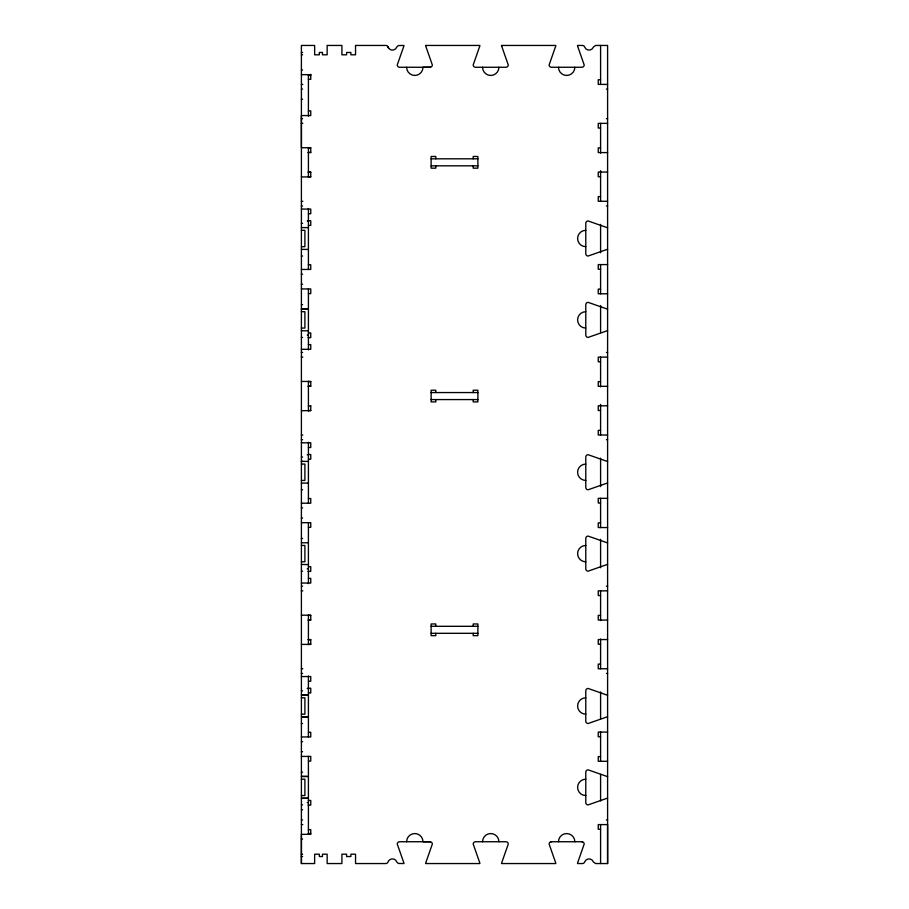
<?xml version="1.0" encoding="UTF-8"?>
<svg xmlns="http://www.w3.org/2000/svg" width="909" height="909" viewBox="0 0 909 909"><rect width="100%" height="100%" fill="white"/><g stroke="black" fill="none" stroke-linecap="round" stroke-linejoin="round"><path stroke-width="1.36" d="M600.588 829.269L598.247 829.269L598.247 824.588L607.598 824.588L607.598 863.55L595.656 863.55L593.452 861.993A4.67 4.67 0 0 0 584.646 861.993A2.341 2.341 0 0 1 582.442 863.55L577.51 863.55A2.341 2.341 0 0 1 577.601 862.88L584.192 844.075A2.341 2.341 0 0 0 581.851 841.734L551.468 841.734A2.341 2.341 0 0 0 549.127 844.075L555.706 862.88A2.341 2.341 0 0 1 555.808 863.55L501.575 863.55A2.352 2.352 0 0 1 501.677 862.88L508.256 844.075A2.341 2.341 0 0 0 505.927 841.734L475.532 841.734A2.341 2.341 0 0 0 473.203 844.075L479.782 862.88A2.341 2.341 0 0 1 479.884 863.55L425.651 863.55A2.352 2.352 0 0 1 425.753 862.88L432.332 844.075A2.341 2.341 0 0 0 429.991 841.734L399.608 841.734A2.341 2.341 0 0 0 397.267 844.075L403.857 862.88A2.341 2.341 0 0 1 403.948 863.55L398.335 863.448L396.824 861.993A4.67 4.67 0 0 0 388.666 860.755L387.677 862.607A2.341 2.341 0 0 1 385.802 863.55L355.544 863.55L355.544 854.199L350.874 854.199L350.874 856.539L346.59 856.539L346.59 854.199L341.909 854.199L341.909 863.55L327.149 863.55L327.149 854.199L322.468 854.199L322.468 856.539L319.32 856.539L319.32 854.199L314.639 854.199L314.639 863.55L301.402 863.55L301.402 834.337L310.753 834.337L310.753 829.656L308.412 829.656M550.979 841.779L551.649 841.734M430.423 67.232L422.98 67.266A8.181 8.181 0 0 1 414.799 75.447A8.181 8.181 0 0 1 406.618 67.266M301.402 863.55L301.402 45.45L314.639 45.45L314.639 54.801L319.32 54.801L319.32 52.461L322.468 52.461L322.468 54.801L327.149 54.801L327.149 45.45L341.909 45.45L341.909 54.801L346.59 54.801L346.59 52.461L350.874 52.461L350.874 54.801L355.544 54.801L355.544 45.45L385.802 45.45A2.341 2.341 0 0 1 388.007 47.007A4.67 4.67 0 0 0 396.824 47.007L398.335 45.552L403.948 45.45A2.341 2.341 0 0 1 403.857 46.12L397.267 64.925A2.341 2.341 0 0 0 399.608 67.266L429.991 67.266A2.341 2.341 0 0 0 432.332 64.925L425.753 46.12A2.352 2.352 0 0 1 425.651 45.45L479.884 45.45A2.341 2.341 0 0 1 479.782 46.12L473.203 64.925A2.341 2.341 0 0 0 475.532 67.266L505.927 67.266A2.341 2.341 0 0 0 508.256 64.925L501.677 46.12A2.352 2.352 0 0 1 501.575 45.45L555.808 45.45A2.341 2.341 0 0 1 555.706 46.12L549.127 64.925A2.341 2.341 0 0 0 551.468 67.266L581.851 67.266A2.341 2.341 0 0 0 584.192 64.925L577.601 46.12A2.341 2.341 0 0 1 577.51 45.45L582.442 45.45A2.341 2.341 0 0 1 584.646 47.007A4.67 4.67 0 0 0 593.452 47.007L595.656 45.45L607.598 45.45L607.598 863.55M301.402 52.461L302.572 52.461M301.402 54.801L302.572 54.801M301.402 69.993L302.572 69.993M301.402 74.663L310.753 74.663M308.412 75.447L310.753 75.447M308.412 79.344L310.753 79.344L310.753 74.277M600.588 79.731L598.247 79.731L598.247 84.412L607.598 84.412M301.402 84.412L302.799 84.412M301.402 89.082L302.572 89.082M606.428 89.082L607.598 89.082M301.402 99.206L302.572 99.206M308.412 110.898L310.753 110.898L310.753 115.568L301.402 115.568L301.402 147.713L310.753 147.713L310.753 152.587L308.071 152.587M301.402 118.693L302.572 118.693M606.428 118.693L607.598 118.693M301.402 123.363L302.799 123.363M607.598 123.363L598.247 123.363L598.247 128.044L600.588 128.044M308.412 147.906L310.753 147.906M600.588 147.906L598.247 147.906L598.247 152.587L607.598 152.587M308.412 152.382L310.753 152.382M431.127 158.814L477.873 158.814M431.127 165.824L477.873 165.824M308.071 172.062L310.753 172.062L310.753 176.925L301.402 176.925M607.598 172.062L598.247 172.062L598.247 176.732L600.588 176.732M308.412 172.255L310.753 172.255M308.412 176.732L310.753 176.732M600.588 196.605L598.247 196.605L598.247 201.275L607.598 201.275M301.402 201.275L302.799 201.275M301.402 205.957L302.572 205.957M606.428 205.957L607.598 205.957M301.402 209.07L310.753 209.07L310.753 213.74L308.412 213.74M308.071 220.762L310.753 220.762L310.753 225.432L308.412 225.432M307.242 220.967L308.412 220.967M301.402 223.307L302.572 223.307M301.402 227.557L308.412 227.648M301.402 230.318L304.901 230.318L304.901 246.68L301.402 246.68M301.402 249.35L308.412 249.452M301.402 256.031L302.572 256.031M607.598 264.587L598.247 264.587L598.247 269.257L600.588 269.257M308.412 264.78L310.753 264.78L310.753 269.45L301.402 269.45M301.402 274.132L302.572 274.132M301.402 284.256L302.572 284.256M301.402 288.937L310.753 288.937L310.753 293.607L308.412 293.607M600.588 289.13L598.247 289.13L598.247 293.8L607.598 293.8M301.402 304.697L302.572 304.697M301.402 308.935L307.242 308.935M301.402 309.037L308.412 309.037M301.402 311.707L304.901 311.707L304.901 328.069L301.402 328.069M301.402 330.74L308.412 330.831M308.412 332.955L310.753 332.955L310.753 337.625L308.071 337.625M307.242 335.08L308.412 335.08M301.402 337.421L302.572 337.421M308.412 344.636L310.753 344.636L310.753 349.317L301.402 349.317M301.402 352.431L302.572 352.431M606.428 352.431L607.598 352.431M301.402 357.112L302.799 357.112M607.598 357.112L598.247 357.112L598.247 361.782L600.588 361.782M301.402 381.45L310.753 381.45L310.753 386.325L308.071 386.325M308.412 381.655L310.753 381.655M600.588 381.655L598.247 381.655L598.247 386.325L607.598 386.325M308.412 386.132L310.753 386.132M431.127 392.563L477.873 392.563M431.127 399.574L477.873 399.574M607.598 405.8L598.247 405.8L598.247 410.482L600.588 410.482M308.412 405.993L310.753 405.993M308.412 410.482L310.753 410.482M301.402 410.675L310.753 410.675L310.753 405.8M600.588 430.343L598.247 430.343L598.247 435.025L607.598 435.025M301.402 435.025L302.799 435.025M301.402 439.695L302.572 439.695M606.428 439.695L607.598 439.695M301.402 442.808L310.753 442.808L310.753 447.489L308.412 447.489M308.071 454.5L310.753 454.5L310.753 459.17L308.412 459.17M307.242 454.716L308.412 454.716M301.402 457.045L302.572 457.045M301.402 461.295L302.572 461.295M301.402 461.397L308.412 461.397M301.402 464.067L304.901 464.067L304.901 480.429L301.402 480.429M301.402 483.088L308.412 483.088M301.402 489.769L302.572 489.769M607.598 498.325L598.247 498.325L598.247 503.007L600.588 503.007M308.412 498.518L310.753 498.518L310.753 503.2L301.402 503.2M301.402 507.87L302.572 507.87M301.402 518.005L302.572 518.005M301.402 522.675L310.753 522.675L310.753 527.345L308.412 527.345M600.588 522.868L598.247 522.868L598.247 527.55L607.598 527.55M301.402 538.435L302.572 538.435M301.402 542.775L308.412 542.775M301.402 545.445L304.901 545.445L304.901 561.807L301.402 561.807M301.402 564.478L308.412 564.58M308.412 566.693L310.753 566.693L310.753 571.375L308.071 571.375M307.242 568.818L308.412 568.818M301.402 571.159L302.572 571.159M308.412 578.385L310.753 578.385L310.753 583.055L301.402 583.055M301.402 586.18L302.572 586.18M606.428 586.18L607.598 586.18M301.402 590.85L302.799 590.85M607.598 590.85L598.247 590.85L598.247 595.52L600.588 595.52M301.402 615.2L310.753 615.2L310.753 620.063L308.071 620.063M308.412 615.393L310.753 615.393M600.588 615.393L598.247 615.393L598.247 620.063L607.598 620.063M308.412 619.87L310.753 619.87M431.127 626.301L477.873 626.301M431.127 633.312L477.873 633.312M308.071 639.55L310.753 639.55L310.753 644.413L301.402 644.413M607.598 639.55L598.247 639.55L598.247 644.22L600.588 644.22M308.412 639.743L310.753 639.743M308.412 644.22L310.753 644.22M600.588 664.093L598.247 664.093L598.247 668.763L607.598 668.763M301.402 668.763L302.799 668.763M301.402 673.444L302.572 673.444M606.428 673.444L607.598 673.444M301.402 676.557L310.753 676.557L310.753 681.227L308.412 681.227M308.071 688.238L310.753 688.238L310.753 692.919L308.412 692.919M307.242 688.454L308.412 688.454M301.402 690.795L302.572 690.795M307.242 695.044L301.402 695.044L308.412 695.135M301.402 697.805L304.901 697.805L304.901 714.167L301.402 714.167M301.402 716.837L308.412 716.837M302.572 716.928L308.412 716.928M301.402 723.519L302.572 723.519M607.598 732.075L598.247 732.075L598.247 736.745L600.588 736.745M308.412 732.268L310.753 732.268L310.753 736.938L301.402 736.938M301.402 741.619L302.572 741.619M301.402 751.743L302.572 751.743M301.402 756.413L310.753 756.413L310.753 761.094L308.412 761.094M600.588 756.618L598.247 756.618L598.247 761.288L607.598 761.288M301.402 772.173L302.572 772.173M307.242 776.422L301.402 776.422L308.412 776.525M301.402 779.195L304.901 779.195L304.901 795.557L301.402 795.557M301.402 798.216L308.412 798.216M302.572 798.318L308.412 798.318M308.412 800.443L310.753 800.443L310.753 805.113L308.071 805.113M307.242 802.567L308.412 802.567M301.402 804.897L302.572 804.897M301.402 809.794L302.572 809.794M301.402 819.918L302.572 819.918M606.428 819.918L607.598 819.918M301.402 824.588L302.799 824.588M308.412 833.553L310.753 833.553M301.402 839.007L302.572 839.007M301.402 854.199L302.572 854.199M301.402 856.539L302.572 856.539M430.423 841.768L422.98 841.734A8.181 8.181 0 0 0 414.799 833.553A8.181 8.181 0 0 0 406.618 841.734M581.737 841.734L582.362 841.791M387.677 46.393L388.666 48.245M600.588 45.45L600.588 84.412M600.588 123.363L600.588 153.11M600.588 170.665L600.588 201.275M600.588 224.409L600.588 252.804M600.588 264.587L600.588 293.8M600.588 305.572L600.588 332.558M600.588 357.112L600.588 386.859M600.588 404.414L600.588 435.025M600.588 458.159L600.588 486.554M600.588 498.325L600.588 527.55M600.588 539.321L600.588 567.716M600.588 590.85L600.588 620.597M600.588 639.016L600.588 668.763M600.588 691.897L600.588 718.871M600.588 732.075L600.588 761.288M600.588 774.354L600.588 800.92M600.588 824.588L600.588 863.55M473.203 158.814L473.203 156.473L477.873 156.473L477.873 168.165L473.203 168.165L473.203 165.824M473.203 392.563L473.203 390.222L477.873 390.222L477.873 401.903L473.203 401.903L473.203 399.574M473.203 626.301L473.203 623.96L477.873 623.96L477.873 635.652L473.203 635.652L473.203 633.312M435.797 158.814L435.797 156.473L431.127 156.473L431.127 168.165L435.797 168.165L435.797 165.824M435.797 392.563L435.797 390.222L431.127 390.222L431.127 401.903L435.797 401.903L435.797 399.574M435.797 626.301L435.797 623.96L431.127 623.96L431.127 635.652L435.797 635.652L435.797 633.312M308.412 74.663L308.412 116.159M308.412 147.451L308.412 177.198M308.412 208.491L308.412 269.45M308.412 288.937L308.412 349.897M308.412 381.189L308.412 410.936M308.412 442.228L308.412 503.2M308.412 522.675L308.412 583.646M308.412 614.927L308.412 644.686M308.412 675.966L308.412 736.938M308.412 756.413L308.412 834.337M558.478 841.734A8.181 8.181 0 0 1 566.659 833.553A8.181 8.181 0 0 1 574.84 841.734M482.554 841.734A8.181 8.181 0 0 1 490.735 833.553A8.181 8.181 0 0 1 498.916 841.734M607.598 695.135A2.341 2.341 0 0 1 606.928 695.044L588.123 688.454A2.341 2.341 0 0 0 585.782 690.795L585.782 721.178A2.341 2.341 0 0 0 588.123 723.519L606.928 716.928A2.341 2.341 0 0 1 607.598 716.837M607.598 776.525A2.341 2.341 0 0 1 606.928 776.422L588.123 769.843A2.341 2.341 0 0 0 585.782 772.173L585.782 802.567A2.341 2.341 0 0 0 588.123 804.897L606.928 798.318A2.341 2.341 0 0 1 607.598 798.216M585.782 795.557A8.181 8.181 0 0 1 577.601 787.376A8.181 8.181 0 0 1 585.782 779.195M585.782 714.167A8.181 8.181 0 0 1 577.601 705.986A8.181 8.181 0 0 1 585.782 697.805M607.598 461.397A2.341 2.341 0 0 1 606.928 461.295L588.123 454.716A2.341 2.341 0 0 0 585.782 457.045L585.782 487.44A2.341 2.341 0 0 0 588.123 489.769L606.928 483.19A2.341 2.341 0 0 1 607.598 483.088M607.598 542.775A2.341 2.341 0 0 1 606.928 542.684L588.123 536.094A2.341 2.341 0 0 0 585.782 538.435L585.782 568.818A2.341 2.341 0 0 0 588.123 571.159L606.928 564.58A2.341 2.341 0 0 1 607.598 564.478M585.782 561.807A8.181 8.181 0 0 1 577.601 553.626A8.181 8.181 0 0 1 585.782 545.445M585.782 480.429A8.181 8.181 0 0 1 577.601 472.248A8.181 8.181 0 0 1 585.782 464.067M501.677 46.12A2.352 2.352 0 0 1 501.575 45.45M574.84 67.266A8.181 8.181 0 0 1 566.659 75.447A8.181 8.181 0 0 1 558.478 67.266M498.916 67.266A8.181 8.181 0 0 1 490.735 75.447A8.181 8.181 0 0 1 482.554 67.266M607.598 227.648A2.341 2.341 0 0 1 606.928 227.557L588.123 220.967A2.341 2.341 0 0 0 585.782 223.307L585.782 253.691A2.341 2.341 0 0 0 588.123 256.031L606.928 249.452A2.329 2.329 0 0 1 607.598 249.35M607.598 309.037A2.341 2.341 0 0 1 606.928 308.935L588.123 302.356A2.341 2.341 0 0 0 585.782 304.697L585.782 335.08A2.341 2.341 0 0 0 588.123 337.421L606.928 330.831A2.329 2.329 0 0 1 607.598 330.74M585.782 328.069A8.181 8.181 0 0 1 577.601 319.888A8.181 8.181 0 0 1 585.782 311.707M585.782 246.68A8.181 8.181 0 0 1 577.601 238.499A8.181 8.181 0 0 1 585.782 230.318"/></g></svg>
